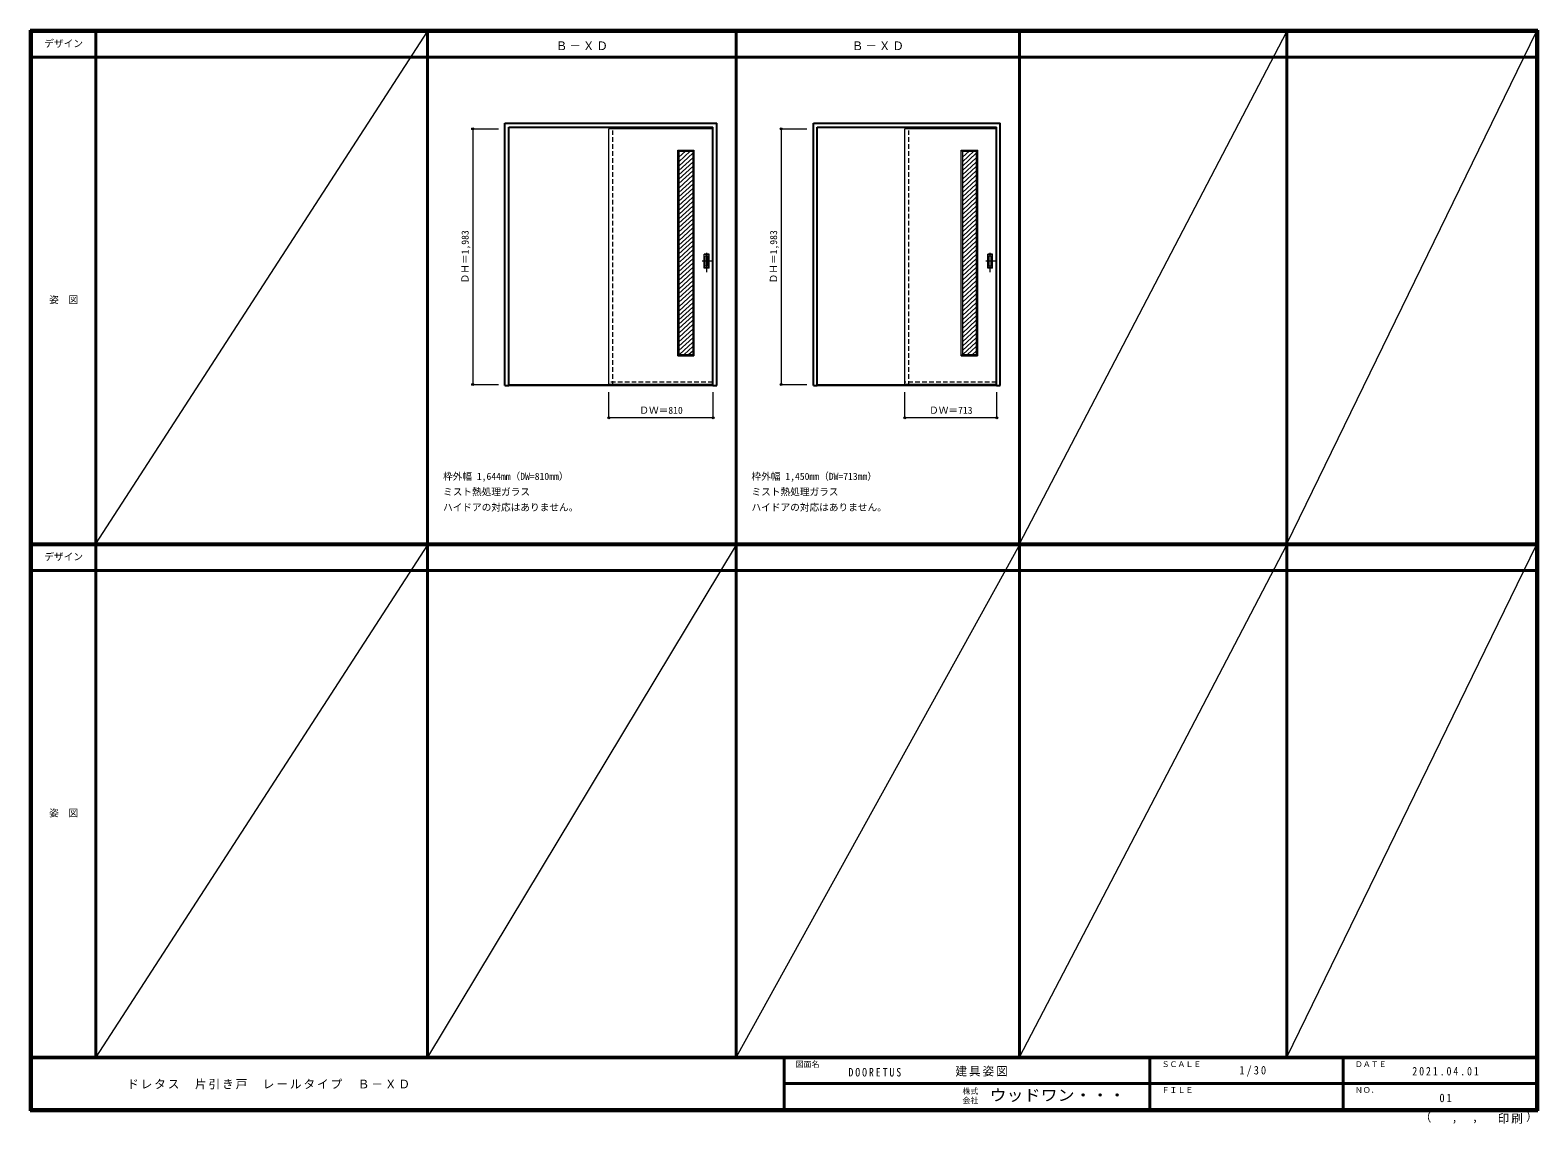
# Model space of a CAD drawing. Units: millimetres, scale not verified. Extents: x -6000 to 5700, y -4307 to 4175.
import ezdxf
from ezdxf.enums import TextEntityAlignment as Align

# ---------------------------------------------------------------- set-up
doc = ezdxf.new("R2010")
doc.units = ezdxf.units.MM
doc.header["$LTSCALE"] = 30
doc.header["$PDMODE"] = 32
doc.header["$PDSIZE"] = 15
doc.linetypes.add('CHAIN1', pattern=[8, 5, -1, 1, -1])
doc.linetypes.add('DASHED1', pattern=[1.8, 1.2, -0.6])
for name, color, linetype, lineweight in [('0-2_扉', 7, 'Continuous', 18), ('0-4_枠', 3, 'Continuous', 25), ('0-6_引手', 7, 'Continuous', 18), ('0-B_寸法', 7, 'Continuous', 9), ('0-C_ハッチ', 4, 'Continuous', 9), ('F-1_枠', 6, 'Continuous', 40), ('F-A_文字', 7, 'Continuous', 18)]:
    doc.layers.add(name, color=color, linetype=linetype, lineweight=lineweight)
doc.layers.add('0-A_文字', color=7, linetype='Continuous')
doc.styles.add('ＭＳ ゴシック', font='')
doc.styles.get('ＭＳ ゴシック').set_extended_font_data('MS Gothic')

msp = doc.modelspace()

# ---------------------------------------------------------------- linework, layer by layer
at = {"layer": '0-2_扉'}
for p, q in [((-1509, 1426), (-1509, 3409)), ((-702, 3409), (-1509, 3409)), ((788, 1426), (788, 3409)), ((1498, 3409), (788, 3409)), ((-974, 3245), (-965, 3236)), ((-974, 1650), (-974, 3245)), ((-965, 3236), (-858, 3236)), ((-965, 3236), (-965, 1659)), ((-858, 3236), (-858, 1659)), ((-849, 3245), (-849, 1650)), ((1226, 3245), (1235, 3236)), ((1226, 1650), (1226, 3245)), ((1235, 3236), (1342, 3236)), ((1235, 3236), (1235, 1659)), ((1342, 3236), (1342, 1659)), ((1351, 3245), (1351, 1650)), ((-974, 1650), (-965, 1659)), ((-965, 1659), (-858, 1659)), ((-965, 1659), (-858, 1659)), ((1226, 1650), (1235, 1659)), ((1235, 1659), (1342, 1659)), ((1235, 1659), (1342, 1659)), ((-702, 1426), (-1509, 1426)), ((1498, 1426), (788, 1426))]:
    msp.add_line(p, q, dxfattribs=at)
at = {"layer": '0-2_扉', "color": 4, "linetype": 'DASHED1', "lineweight": 9}
for p, q in [((-702, 3409), (-699, 3409)), ((1498, 3409), (1501, 3409))]:
    msp.add_line(p, q, dxfattribs=at)
at = {"layer": '0-2_扉', "linetype": 'DASHED1'}
for p, q in [((-702, 1444), (-1509, 1444)), ((1498, 1444), (788, 1444))]:
    msp.add_line(p, q, dxfattribs=at)
at = {"layer": '0-2_扉', "color": 4, "linetype": 'DASHED1', "lineweight": 9}
for points in [[(-702, 1426), (-699, 1426), (-699, 3409)], [(1498, 1426), (1501, 1426), (1501, 3409)]]:
    msp.add_lwpolyline(points, dxfattribs=at)
at = {"layer": '0-2_扉'}
for points in [[(-974, 3245), (-849, 3245), (-858, 3236)], [(1226, 3245), (1351, 3245), (1342, 3236)], [(-974, 1650), (-849, 1650), (-858, 1659)], [(1226, 1650), (1351, 1650), (1342, 1659)]]:
    msp.add_lwpolyline(points, dxfattribs=at)
at = {"layer": '0-4_枠'}
for p, q in [((-2316, 1418), (-2316, 3453)), ((-2316, 3453), (-672, 3453)), ((-2286, 3423), (-702, 3423)), ((-702, 1418), (-702, 3423)), ((-672, 1418), (-672, 3453)), ((78, 1418), (78, 3453)), ((78, 3453), (1528, 3453)), ((108, 3423), (1498, 3423)), ((1498, 1418), (1498, 3423)), ((1528, 1418), (1528, 3453)), ((-702, 1421), (-2286, 1421)), ((-702, 1418), (-2286, 1418)), ((-702, 1418), (-672, 1418)), ((1498, 1421), (108, 1421)), ((1498, 1418), (108, 1418)), ((1498, 1418), (1528, 1418))]:
    msp.add_line(p, q, dxfattribs=at)
at = {"layer": '0-4_枠', "color": 4, "linetype": 'DASHED1', "lineweight": 9}
for p, q in [((-1509, 1418), (-1509, 3423)), ((-1479, 1418), (-1479, 3423)), ((788, 1418), (788, 3423)), ((818, 1418), (818, 3423)), ((-1509, 1418), (-1479, 1418)), ((788, 1418), (818, 1418))]:
    msp.add_line(p, q, dxfattribs=at)
at = {"layer": '0-4_枠'}
for points in [[(-2316, 1418), (-2286, 1418), (-2286, 3423)], [(78, 1418), (108, 1418), (108, 3423)]]:
    msp.add_lwpolyline(points, dxfattribs=at)
at = {"layer": '0-6_引手', "linetype": 'CHAIN1'}
for p, q in [((-750, 2298.27), (-750, 2469.12)), ((1450, 2298.27), (1450, 2469.12)), ((-711.93, 2383.5), (-784.44, 2383.5)), ((1488.07, 2383.5), (1415.56, 2383.5))]:
    msp.add_line(p, q, dxfattribs=at)
at = {"layer": '0-6_引手'}
for p, q in [((-731, 2438.5), (-769, 2438.5)), ((-769, 2328.5), (-769, 2438.5)), ((-737.5, 2422.5), (-762.5, 2422.5)), ((-762.5, 2344.5), (-762.5, 2422.5)), ((-737.5, 2344.5), (-762.5, 2344.5)), ((-737.5, 2344.5), (-737.5, 2422.5)), ((-731, 2328.5), (-731, 2438.5)), ((1469, 2438.5), (1431, 2438.5)), ((1431, 2328.5), (1431, 2438.5)), ((1462.5, 2422.5), (1437.5, 2422.5)), ((1437.5, 2344.5), (1437.5, 2422.5)), ((1462.5, 2344.5), (1437.5, 2344.5)), ((1462.5, 2344.5), (1462.5, 2422.5)), ((1469, 2328.5), (1469, 2438.5)), ((-731, 2328.5), (-769, 2328.5)), ((1469, 2328.5), (1431, 2328.5))]:
    msp.add_line(p, q, dxfattribs=at)
at = {"layer": '0-6_引手', "linetype": 'DASHED1'}
for p, q in [((-766, 2332.5), (-766, 2434.5)), ((1434, 2332.5), (1434, 2434.5)), ((-734, 2332.5), (-766, 2332.5)), ((1466, 2332.5), (1434, 2332.5))]:
    msp.add_line(p, q, dxfattribs=at)
for points in [[(-734, 2332.5), (-734, 2434.5), (-766, 2434.5)], [(1466, 2332.5), (1466, 2434.5), (1434, 2434.5)]]:
    msp.add_lwpolyline(points, dxfattribs=at)
at = {"layer": '0-B_寸法', "color": 4}
for p, q in [((-2566, 3409), (-2566, 1426)), ((-2566, 3409), (-2366, 3409)), ((-172, 3409), (-172, 1426)), ((-172, 3409), (28, 3409)), ((-2566, 1426), (-2366, 1426)), ((-172, 1426), (28, 1426)), ((-1509, 1168), (-1509, 1368)), ((-699, 1168), (-699, 1368)), ((1501, 1168), (1501, 1368)), ((-699, 1168), (-1509, 1168))]:
    msp.add_line(p, q, dxfattribs=at)
msp.add_lwpolyline([(1501, 1168), (788, 1168), (788, 1368)], dxfattribs=at)
at = {"layer": '0-B_寸法'}
for p in [(-2566, 3409), (-172, 3409), (-2566, 1426), (-172, 1426), (-1509, 1168), (-699, 1168), (788, 1168), (1501, 1168)]:
    msp.add_point(p, dxfattribs=at)
at = {"layer": '0-C_ハッチ'}
for p, q in [((-914.28, 3236), (-965, 3189.04)), ((-877.48, 3236), (-965, 3154.96)), ((-858, 3219.97), (-965, 3120.89)), ((-858, 3185.9), (-965, 3086.82)), ((1285.72, 3236), (1235, 3189.04)), ((1322.52, 3236), (1235, 3154.96)), ((1342, 3219.97), (1235, 3120.89)), ((1342, 3185.9), (1235, 3086.82)), ((-858, 3151.83), (-965, 3052.75)), ((-858, 3117.75), (-965, 3018.68)), ((-858, 3083.68), (-965, 2984.61)), ((-858, 3049.61), (-965, 2950.54)), ((1342, 3151.83), (1235, 3052.75)), ((1342, 3117.75), (1235, 3018.68)), ((1342, 3083.68), (1235, 2984.61)), ((1342, 3049.61), (1235, 2950.54)), ((-858, 3015.54), (-965, 2916.47)), ((-858, 2981.47), (-965, 2882.4)), ((-858, 2947.4), (-965, 2848.33)), ((1342, 3015.54), (1235, 2916.47)), ((1342, 2981.47), (1235, 2882.4)), ((1342, 2947.4), (1235, 2848.33)), ((-858, 2913.33), (-965, 2814.25)), ((-858, 2879.26), (-965, 2780.18)), ((-858, 2845.19), (-965, 2746.11)), ((-858, 2811.12), (-965, 2712.04)), ((1342, 2913.33), (1235, 2814.25)), ((1342, 2879.26), (1235, 2780.18)), ((1342, 2845.19), (1235, 2746.11)), ((1342, 2811.11), (1235, 2712.04)), ((-858, 2777.04), (-965, 2677.97)), ((-858, 2742.97), (-965, 2643.9)), ((-858, 2708.9), (-965, 2609.83)), ((1342, 2777.04), (1235, 2677.97)), ((1342, 2742.97), (1235, 2643.9)), ((1342, 2708.9), (1235, 2609.83)), ((-858, 2674.83), (-965, 2575.76)), ((-858, 2640.76), (-965, 2541.69)), ((-858, 2606.69), (-965, 2507.61)), ((1342, 2674.83), (1235, 2575.76)), ((1342, 2640.76), (1235, 2541.69)), ((1342, 2606.69), (1235, 2507.61)), ((-858, 2572.62), (-965, 2473.54)), ((-858, 2538.55), (-965, 2439.47)), ((-858, 2504.48), (-965, 2405.4)), ((-858, 2470.4), (-957.39, 2378.37)), ((1342, 2572.62), (1235, 2473.54)), ((1342, 2538.55), (1235, 2439.47)), ((1342, 2504.48), (1235, 2405.4)), ((1342, 2470.4), (1242.61, 2378.37)), ((-858, 2436.33), (-965, 2337.26)), ((-858, 2402.26), (-965, 2303.19)), ((-858, 2368.19), (-965, 2269.12)), ((1342, 2436.33), (1235, 2337.26)), ((1342, 2402.26), (1235, 2303.19)), ((1342, 2368.19), (1235, 2269.12)), ((-858, 2334.12), (-965, 2235.05)), ((-858, 2300.05), (-965, 2200.98)), ((-858, 2265.98), (-965, 2166.9)), ((-858, 2231.91), (-965, 2132.83)), ((1342, 2334.12), (1235, 2235.05)), ((1342, 2300.05), (1235, 2200.98)), ((1342, 2265.98), (1235, 2166.9)), ((1342, 2231.91), (1235, 2132.83)), ((-858, 2197.84), (-965, 2098.76)), ((-858, 2163.77), (-965, 2064.69)), ((-858, 2129.69), (-965, 2030.62)), ((1342, 2197.84), (1235, 2098.76)), ((1342, 2163.76), (1235, 2064.69)), ((1342, 2129.69), (1235, 2030.62)), ((-858, 2095.62), (-965, 1996.55)), ((-858, 2061.55), (-965, 1962.48)), ((-858, 2027.48), (-965, 1928.41)), ((-858, 1993.41), (-965, 1894.34)), ((1342, 2095.62), (1235, 1996.55)), ((1342, 2061.55), (1235, 1962.48)), ((1342, 2027.48), (1235, 1928.41)), ((1342, 1993.41), (1235, 1894.34)), ((-858, 1959.34), (-965, 1860.26)), ((-858, 1925.27), (-965, 1826.19)), ((-858, 1891.2), (-965, 1792.12)), ((1342, 1959.34), (1235, 1860.26)), ((1342, 1925.27), (1235, 1826.19)), ((1342, 1891.2), (1235, 1792.12)), ((-858, 1857.13), (-965, 1758.05)), ((-858, 1823.05), (-965, 1723.98)), ((-858, 1788.98), (-965, 1689.91)), ((1342, 1857.13), (1235, 1758.05)), ((1342, 1823.05), (1235, 1723.98)), ((1342, 1788.98), (1235, 1689.91)), ((-858, 1754.91), (-961.58, 1659)), ((-858, 1720.84), (-924.79, 1659)), ((-858, 1686.77), (-887.99, 1659)), ((1342, 1754.91), (1238.42, 1659)), ((1342, 1720.84), (1275.21, 1659)), ((1342, 1686.77), (1312.01, 1659))]:
    msp.add_line(p, q, dxfattribs=at)
at = {"layer": 'F-1_枠'}
for p, q in [((-6000, 4175), (5700, 4175)), ((-6000, 4175), (-6000, -4205)), ((-6000, 4170), (5700, 4170)), ((-6000, 4165), (5700, 4165)), ((-5995, 4175), (-5995, -4205)), ((-5990, 4175), (-5990, -4205)), ((-5490, 4175), (-5490, -3790)), ((-2916, -3790), (-2916, 4175)), ((-522, -3790), (-522, 4175)), ((1678, -3790), (1678, 4175)), ((3752, -3790), (3752, 4175)), ((5690, 4175), (5690, -4205)), ((5695, 4175), (5695, -4205)), ((5700, 4175), (5700, -4205)), ((-6000, 3965), (5700, 3965)), ((-6000, 190.5), (5700, 190.5)), ((-6000, 187.5), (5700, 187.5)), ((-6000, 184.5), (5700, 184.5)), ((-6000, -15.5), (5700, -15.5)), ((5700, -3790), (-6000, -3790)), ((5700, -3795), (-6000, -3795)), ((-150, -3795), (-150, -4195)), ((2690, -3795), (2690, -4195)), ((4190, -3795), (4190, -4195)), ((-150, -3995), (5690, -3995.01)), ((5700, -4195), (-6000, -4195)), ((5700, -4200), (-6000, -4200)), ((5700, -4205), (-6000, -4205))]:
    msp.add_line(p, q, dxfattribs=at)
at = {"layer": 'F-A_文字'}
for p, q in [((-5490, 190.5), (-2916, 4165)), ((1678, 190.5), (3752, 4165)), ((3752, 190.5), (5690, 4165)), ((-2916, 184.5), (-5490, -3790)), ((-522, 184.5), (-2916, -3790)), ((1678, 184.5), (-522, -3790)), ((1678, -3790), (3752, 184.5)), ((3752, -3790), (5690, 184.5))]:
    msp.add_line(p, q, dxfattribs=at)

# ---------------------------------------------------------------- texts
at = {"layer": '0-A_文字', "style": 'ＭＳ ゴシック'}
for s, p in [('枠外幅 1,644mm（DW=810mm）', (-2796, 670.5)), ('枠外幅 1,450mm（DW=713mm）', (-402, 670.5)), ('ミスト熱処理ガラス', (-2796, 550.5)), ('ミスト熱処理ガラス', (-402, 550.5)), ('ハイドアの対応はありません。', (-2796, 430.5)), ('ハイドアの対応はありません。', (-402, 430.5))]:
    msp.add_text(s, height=54.99, dxfattribs=at).set_placement(p, align=Align.BOTTOM_LEFT)
at = {"layer": '0-A_文字', "char_height": 65.98, "attachment_point": 7, "style": 'ＭＳ ゴシック'}
for insert in [(-1921.5, 4020), (375.5, 4020)]:
    msp.add_mtext('\\T1.17;Ｂ－ＸＤ', dxfattribs=dict(at, insert=insert))
at = {"layer": '0-B_寸法', "style": 'ＭＳ ゴシック'}
for p in [(-2581, 2211.25), (-187, 2211.25)]:
    msp.add_text('ＤＨ＝1,983', height=54.99, rotation=90, dxfattribs=at).set_placement(p, align=Align.BOTTOM_LEFT)
for s, p in [('ＤＷ＝810', (-1272.75, 1183)), ('ＤＷ＝713', (975.75, 1183))]:
    msp.add_text(s, height=54.99, dxfattribs=at).set_placement(p, align=Align.BOTTOM_LEFT)
at = {"layer": 'F-A_文字', "style": 'ＭＳ ゴシック'}
for s, height, p in [('デザイン', 54.99, (-5890, 4027.5)), ('姿\u3000図', 54.99, (-5852.5, 2040.25)), ('デザイン', 54.99, (-5890, 47)), ('姿\u3000図', 54.99, (-5852.5, -1940.25)), ('図面名', 43.99, (-60, -3880)), ('ＳＣＡＬＥ', 43.99, (2780, -3880)), ('ＤＡＴＥ', 43.99, (4280, -3880)), ('株式', 43.99, (1235, -4089)), ('ＦＩＬＥ', 43.99, (2780, -4080)), ('ＮＯ．', 43.99, (4280, -4080)), ('会社', 43.99, (1235, -4161)), ('（', 65.98, (4784.03, -4308.31)), ('）', 65.98, (5608.4, -4304.13)), (',', 65.98, (5031.28, -4308.31)), (',', 65.98, (5190.2, -4305.53))]:
    msp.add_text(s, height=height, dxfattribs=at).set_placement(p, align=Align.BOTTOM_LEFT)
at = {"layer": 'F-A_文字', "style": 'ＭＳ ゴシック', "width": 1.1}
msp.add_text('ウッドワン・・・', height=87.98, dxfattribs=at).set_placement((1445, -4155), align=Align.BOTTOM_LEFT)
at = {"layer": 'F-A_文字', "char_height": 65.98, "attachment_point": 7, "style": 'ＭＳ ゴシック'}
for s, insert in [('\\T1.17;建具姿図', (1180.42, -3940)), ('\\T1.38;\\W0.9;1/30', (3383.75, -3940)), ('\\T1.17;ドレタス\u3000片引き戸\u3000レールタイプ\u3000Ｂ－ＸＤ', (-5247.55, -4040)), ('\\T1.39;\\W0.85;DOORETUS', (350, -3940.79)), ('\\T1.39;\\W0.85;2021.04.01', (4726.25, -3932.5)), ('\\T1.36;\\W0.9;01', (4936.25, -4140)), ('\\T1.17;印刷', (5388.15, -4306.92))]:
    msp.add_mtext(s, dxfattribs=dict(at, insert=insert))

doc.saveas('drawing.dxf')
